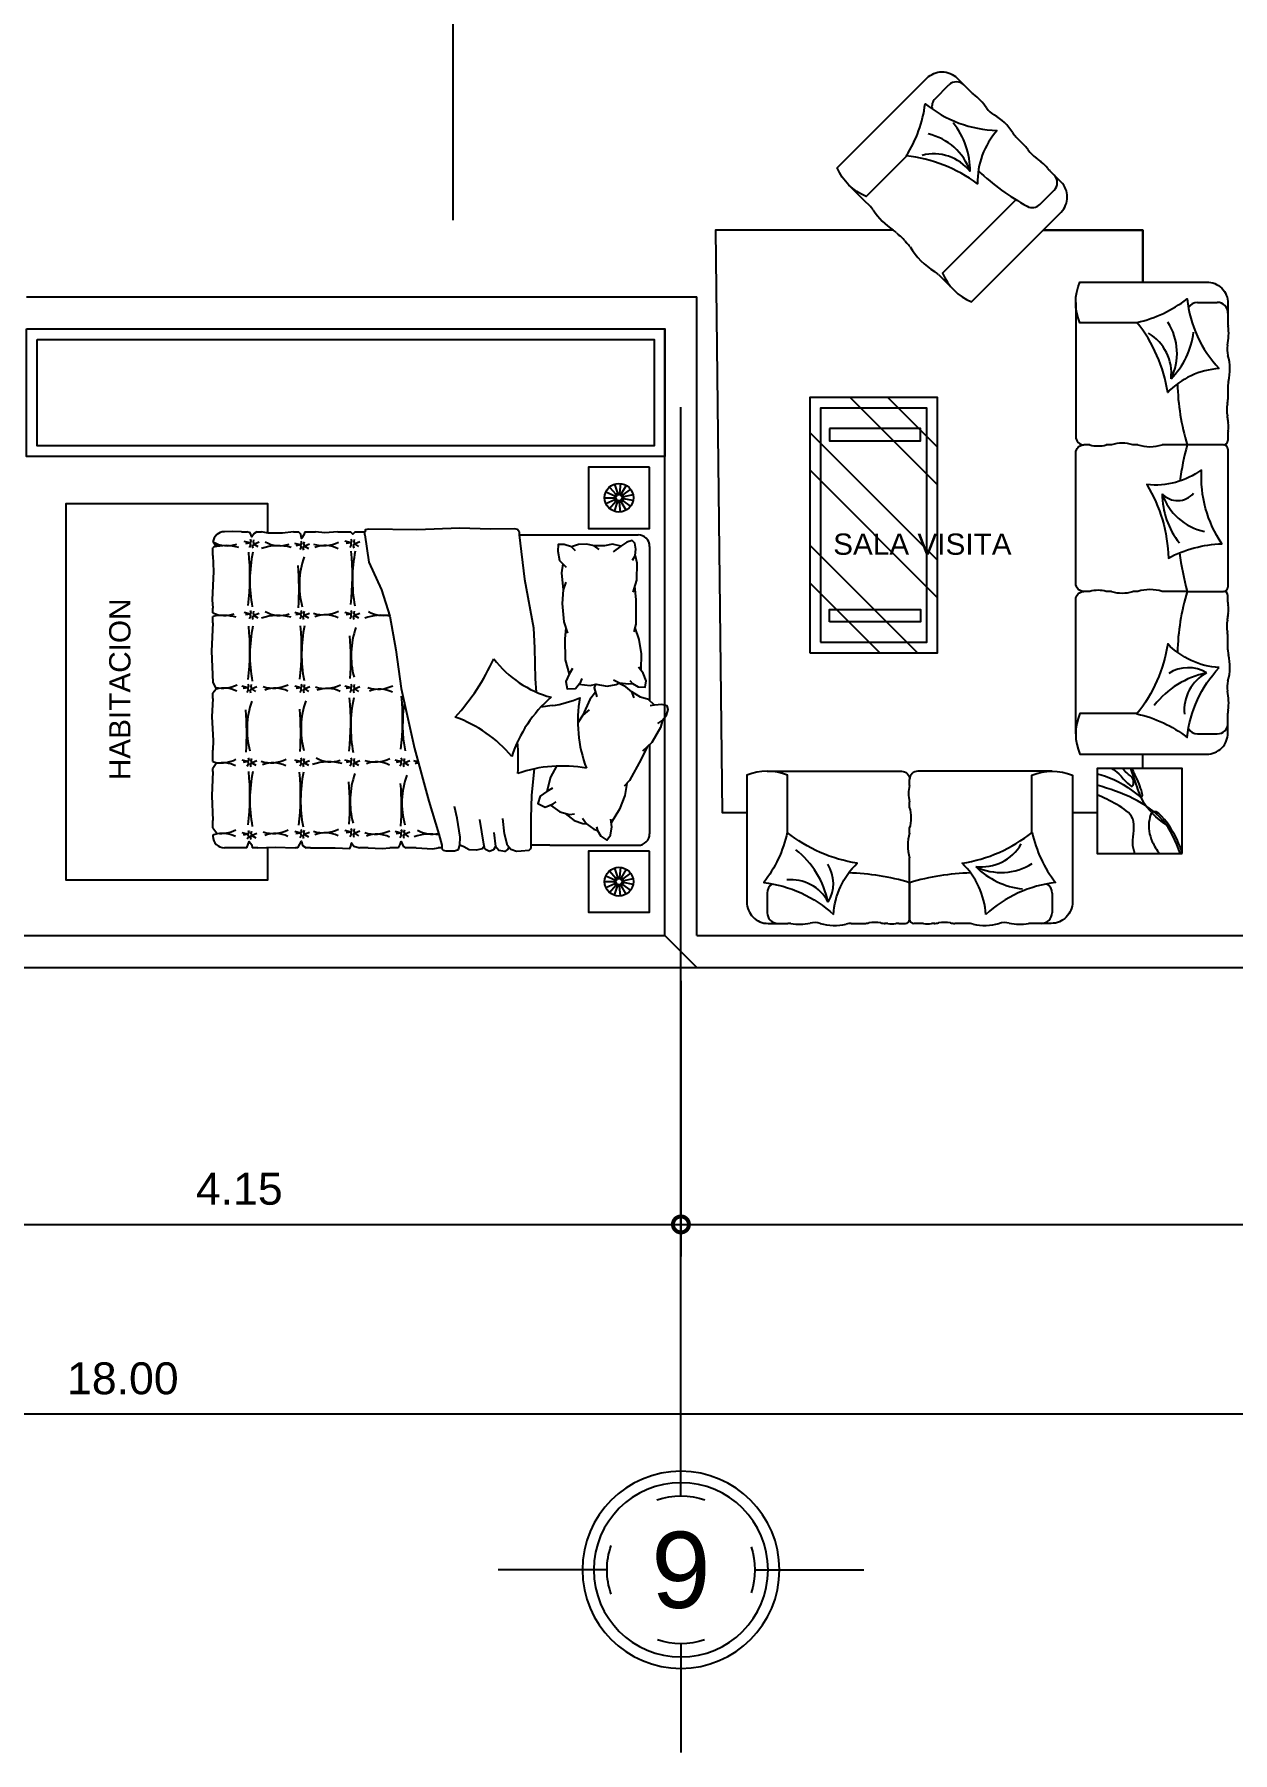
# Model space of a CAD drawing. Header units: inches. Extents: x -370 to 18, y -197 to 199.
# Drawn here: x -308.3 to -302.67, y 101.6 to 109.67 of the extents above; entities that cross this region are included whole.
import ezdxf
from ezdxf.enums import TextEntityAlignment as Align

# ---------------------------------------------------------------- set-up
doc = ezdxf.new("R2010")
doc.units = ezdxf.units.IN
doc.header["$MEASUREMENT"] = 0
doc.header["$PDMODE"] = 34
doc.header["$PDSIZE"] = 0.2
doc.linetypes.add('CENTER2', pattern=[28.575, 19.05, -3.175, 3.175, -3.175])
for name, color, linetype in [('artefactos', 1, 'Continuous'), ('aux2', 194, 'Continuous'), ('MUEBLES', 7, 'Continuous')]:
    doc.layers.add(name, color=color, linetype=linetype)
doc.styles.get("Standard").update_dxf_attribs({"font": 'arial.ttf'})
doc.linetypes.add('ZIGZAG', pattern='A,0.0001,-0.2,[131,ltypeshp.shx,S=0.2,R=0,X=-0.2,Y=0],-0.4,[131,ltypeshp.shx,S=0.2,R=180,X=0.2,Y=0],-0.2', length=0.8001)
doc.dimstyles.new('E100', dxfattribs={"dimtxt": 0.15, "dimasz": 0.15, "dimexe": 0.15, "dimexo": 0.0625, "dimgap": 0.09, "dimtad": 1, "dimzin": 0, "dimdsep": 46, "dimtxsty": 'Standard', "dimblk": 'DOTSMALL', "dimcen": 0.09, "dimdle": 0.15, "dimclrd": 1, "dimclre": 1, "dimclrt": 2, "dimazin": 0, "dimtfac": 1, "dimtofl": 0, "dimtmove": 1, "dimatfit": 1, "dimldrblk": 'OPEN90', "dimfxl": 1, "dimtolj": 1, "dimtzin": 0, "dimarcsym": 0})

# ---------------------------------------------------------------- blocks, each defined once
blk = doc.blocks.new('velador')
at = {"layer": 'artefactos', "color": 2}
blk.add_lwpolyline([(-0.4, 0.4), (-0.4, 0), (0, 0), (0, 0.4), (-0.4, 0.4)], dxfattribs=at)
for radius in [0.0937, 0.0304]:
    blk.add_circle((-0.2, 0.2), radius, dxfattribs=at)
at = {"layer": 'aux2', "color": 2}
for p, q in [((-0.281, 0.247), (-0.226, 0.215)), ((-0.255, 0.276), (-0.218, 0.225)), ((-0.219, 0.292), (-0.206, 0.23)), ((-0.181, 0.292), (-0.194, 0.23)), ((-0.145, 0.276), (-0.182, 0.225)), ((-0.119, 0.247), (-0.174, 0.215)), ((-0.293, 0.21), (-0.23, 0.203)), ((-0.289, 0.171), (-0.229, 0.191)), ((-0.27, 0.137), (-0.223, 0.18)), ((-0.238, 0.114), (-0.212, 0.172)), ((-0.2, 0.106), (-0.2, 0.17)), ((-0.162, 0.114), (-0.188, 0.172)), ((-0.13, 0.137), (-0.177, 0.18)), ((-0.111, 0.171), (-0.171, 0.191)), ((-0.107, 0.21), (-0.17, 0.203))]:
    blk.add_line(p, q, dxfattribs=at)
blk.add_circle((-0.2, 0.2), 0.0202, dxfattribs=at)
blk = doc.blocks.new('cama_2pl')
at = {"layer": 'artefactos', "color": 1}
for p, q in [((705.8202, 610.2295), (706.6253, 610.2295)), ((706.6196, 610.2234), (706.6064, 610.1813)), ((706.6494, 610.2549), (706.6196, 610.2234)), ((706.728, 610.2968), (706.7439, 610.2697)), ((706.728, 610.2968), (706.7662, 610.2856)), ((706.7662, 610.2856), (706.8438, 610.2406)), ((706.8438, 610.2406), (706.8884, 610.1923)), ((706.8541, 610.2295), (707.3202, 610.2295)), ((705.7602, 609.5475), (705.7602, 610.1695)), ((706.6064, 610.1813), (706.5796, 610.1361)), ((707.3802, 609.7085), (707.3802, 610.1695)), ((706.5399, 609.9466), (706.5399, 609.9523)), ((706.5399, 609.8598), (706.5399, 609.8643)), ((707.2129, 609.7868), (707.2157, 609.7917)), ((706.6513, 609.72), (706.6586, 609.662)), ((707.3802, 609.7085), (707.3802, 609.6085)), ((706.3513, 609.628), (706.512, 609.6323)), ((706.512, 609.6323), (706.5805, 609.6379)), ((707.3802, 609.6085), (707.3935, 609.6085)), ((705.7432, 609.5475), (705.7602, 609.5475)), ((707.4023, 609.5052), (707.3816, 609.4873)), ((707.3203, 609.4713), (707.2399, 609.4625)), ((707.3144, 609.4158), (707.386, 609.4246)), ((707.3816, 609.4873), (707.3203, 609.4713)), ((707.386, 609.4246), (707.4035, 609.4144)), ((707.4035, 609.4144), (707.4123, 609.3939)), ((707.3743, 609.3633), (707.2458, 609.3428)), ((707.4006, 609.3691), (707.3743, 609.3633)), ((707.4123, 609.3939), (707.4006, 609.3691)), ((707.2395, 609.2242), (707.1784, 609.2109)), ((707.3371, 609.2407), (707.2395, 609.2242)), ((707.38, 609.239), (707.3371, 609.2407)), ((707.4015, 609.2308), (707.38, 609.239)), ((707.4096, 609.2108), (707.4015, 609.2308)), ((707.3802, 609.1445), (707.3935, 609.1445)), ((707.3935, 609.1445), (707.3935, 609.1259)), ((707.3935, 609.0102), (707.3935, 608.9593)), ((707.3935, 608.919), (707.3935, 608.8734)), ((705.7432, 608.6926), (705.7432, 608.7452)), ((705.7602, 608.7433), (705.7432, 608.7433)), ((707.3935, 608.7594), (707.3935, 608.7153)), ((705.7432, 608.6014), (705.7432, 608.668)), ((705.7432, 608.4296), (705.7432, 608.4857)), ((707.3935, 608.4593), (707.3935, 608.4357)), ((705.7432, 608.37), (705.7432, 608.3963)), ((707.3935, 608.3927), (707.3935, 608.3804)), ((705.7432, 608.1788), (705.7432, 608.2034)), ((707.3935, 608.184), (707.3935, 608.1542)), ((705.7432, 608.0982), (705.7432, 608.1262)), ((707.3935, 608.1262), (707.3935, 608.0095)), ((705.8681, 607.9495), (705.8267, 607.9495)), ((706.1673, 607.9495), (706.1419, 607.9495)), ((706.2183, 607.9495), (706.1858, 607.9495)), ((706.6132, 607.9495), (706.5869, 607.9495)), ((706.9435, 607.9495), (706.8835, 607.9495)), ((706.9958, 607.9495), (706.98, 607.9495)), ((707.2888, 607.9495), (707.2502, 607.9495)), ((707.3274, 607.9495), (707.3335, 607.9495))]:
    blk.add_line(p, q, dxfattribs=at)
for points in [[(706.728, 610.2968), (706.7014, 610.317), (706.672, 610.3264), (706.6525, 610.3213), (706.646, 610.2929), (706.6494, 610.2549), (706.6521, 610.2314)], [(706.5205, 610.1254), (706.535, 610.1394), (706.5529, 610.1689), (706.555, 610.2061), (706.5219, 610.2107), (706.4813, 610.1951), (706.4499, 610.1714)], [(706.8659, 610.2167), (706.9314, 610.186), (707.0424, 610.1249), (707.0721, 610.096)], [(705.8672, 610.1535), (705.8341, 610.158), (705.8039, 610.1518), (705.7894, 610.1378), (705.7976, 610.1099), (705.8192, 610.0785), (705.8479, 610.0387)], [(705.8672, 610.1535), (705.906, 610.1624), (705.9957, 610.1613), (706.0582, 610.141)], [(705.8672, 610.1535), (705.8944, 610.1376)], [(706.0267, 610.1512), (706.0988, 610.1566), (706.2255, 610.1577), (706.2655, 610.1471)], [(706.2455, 610.1524), (706.3055, 610.1735), (706.3813, 610.1847), (706.4649, 610.1827)], [(706.517, 610.04), (706.5325, 610.0715), (706.5383, 610.1199), (706.535, 610.1394)], [(706.6097, 610.1481), (706.5796, 610.1361), (706.5527, 610.1055), (706.5336, 610.0663)], [(705.8192, 610.0785), (705.8087, 610.0363), (705.8179, 609.9932), (705.8167, 609.9406)], [(706.5393, 609.9491), (706.5496, 610.007), (706.5401, 610.0545), (706.5325, 610.0715)], [(707.0572, 610.1104), (707.1198, 610.0994), (707.1914, 610.072), (707.2633, 610.0293)], [(707.2837, 609.9521), (707.3031, 609.9572), (707.3332, 609.9741), (707.3533, 610.0056), (707.3267, 610.0258), (707.2837, 610.0321), (707.2447, 610.0268)], [(705.837, 609.9659), (705.8167, 609.9406), (705.8082, 609.9008), (705.8108, 609.8573), (705.8218, 609.8208)], [(706.5394, 609.8601), (706.5461, 609.9194), (706.5393, 609.9491)], [(706.5399, 609.9465), (706.5576, 609.9407), (706.6053, 609.9539)], [(706.5814, 609.9473), (706.6194, 609.918), (706.7009, 609.8809)], [(707.2387, 609.8794), (707.2677, 609.8992), (707.2965, 609.9386), (707.3031, 609.9572)], [(706.4577, 609.8266), (706.4873, 609.8087), (706.5255, 609.7914), (706.5644, 609.7981), (706.5618, 609.8417), (706.5273, 609.8702), (706.5093, 609.8778)], [(706.6731, 609.9138), (706.7009, 609.8809), (706.7416, 609.8545)], [(707.2136, 609.7892), (707.251, 609.8346), (707.266, 609.8807), (707.2677, 609.8992)], [(705.8424, 609.8417), (705.8218, 609.8208), (705.8109, 609.783), (705.8106, 609.7524), (705.8457, 609.7501), (705.8933, 609.7596), (705.9283, 609.7945)], [(705.9107, 609.777), (705.9582, 609.7701), (706.0474, 609.7777)], [(706.0072, 609.7927), (706.0474, 609.7777), (706.1177, 609.7732), (706.2134, 609.7812), (706.2735, 609.8001)], [(706.2447, 609.7911), (706.3027, 609.7866), (706.4119, 609.7889), (706.4873, 609.8087)], [(707.1701, 609.7116), (707.205, 609.76), (707.22, 609.8109), (707.2158, 609.8372)], [(706.967, 609.7426), (707.0241, 609.712), (707.0995, 609.6924)], [(707.0825, 609.7224), (707.0995, 609.6924), (707.1243, 609.6585), (707.1615, 609.6453), (707.1806, 609.6846), (707.1645, 609.7263), (707.1526, 609.7418)], [(705.7602, 609.5475), (705.9909, 609.5757), (706.245, 609.6228), (706.3513, 609.628)], [(706.9813, 609.6268), (707.1182, 609.6121), (707.2381, 609.6085), (707.3802, 609.6085)], [(707.3935, 609.6085), (707.4004, 609.6062), (707.4082, 609.5984), (707.4104, 609.5594), (707.4119, 609.5348)], [(705.7432, 609.5475), (705.7315, 609.5397), (705.7283, 609.525), (705.7299, 609.3975), (705.725, 609.2389), (705.7332, 609.0133), (705.7299, 608.7615), (705.7332, 608.7452), (705.7432, 608.7452)], [(707.3893, 609.494), (707.4021, 609.4873), (707.4123, 609.4727), (707.4079, 609.4421), (707.386, 609.4246)], [(707.4119, 609.5348), (707.4023, 609.5052)], [(707.3855, 609.3658), (707.3982, 609.3547), (707.4065, 609.3249), (707.4032, 609.2869), (707.3883, 609.2588), (707.38, 609.239)], [(705.7602, 608.7433), (705.9021, 608.7632), (706.0466, 608.8301), (706.1841, 608.8724), (706.3603, 608.9041), (706.5613, 608.9323), (706.875, 609.0027), (707.1499, 609.0767), (707.3227, 609.1295), (707.3802, 609.1445)], [(707.3935, 609.1445), (707.401, 609.1459), (707.4056, 609.1522), (707.4101, 609.1653), (707.4096, 609.2108)], [(707.3935, 609.0102), (707.3983, 609.0979), (707.3935, 609.1259)], [(707.3935, 608.919), (707.3755, 608.9278), (707.3597, 608.9331), (707.3842, 608.9436), (707.3935, 608.9593)], [(707.3935, 608.7594), (707.3965, 608.8331), (707.3935, 608.8734)], [(705.7432, 608.6926), (705.756, 608.6796), (705.7432, 608.668)], [(707.3935, 608.4593), (707.3929, 608.5882), (707.3964, 608.6636), (707.3841, 608.6689), (707.3683, 608.6724), (707.3841, 608.6847), (707.3935, 608.7153)], [(705.7432, 608.6014), (705.749, 608.5341), (705.7432, 608.4857)], [(705.7432, 608.4296), (705.7595, 608.4236), (705.7788, 608.4113), (705.756, 608.4078), (705.7432, 608.3963)], [(707.3935, 608.3927), (707.3753, 608.4041), (707.3595, 608.4129), (707.3806, 608.4181), (707.3935, 608.4357)], [(705.7432, 608.37), (705.7507, 608.3131), (705.7507, 608.2377), (705.7432, 608.2034)], [(707.3935, 608.184), (707.3893, 608.2743), (707.3935, 608.3804)], [(705.7432, 608.1788), (705.7525, 608.1658), (705.77, 608.1536), (705.749, 608.1448), (705.7432, 608.1262)], [(707.3935, 608.1262), (707.3736, 608.1341), (707.3613, 608.1393), (707.3771, 608.1534), (707.3935, 608.1542)], [(705.7432, 608.0982), (705.742, 608.0501), (705.7432, 608.0095)], [(705.7973, 607.9514), (705.8096, 607.9613), (705.8132, 607.9712), (705.8174, 607.9598), (705.8267, 607.9495)], [(706.2183, 607.9495), (706.3669, 607.9428), (706.5307, 607.9495), (706.5566, 607.9638), (706.5656, 607.9664), (706.5869, 607.9495)], [(706.9435, 607.9495), (706.9477, 607.9649), (706.9534, 607.9662), (706.98, 607.9495)], [(707.2888, 607.9495), (707.3174, 607.9708), (707.3212, 607.9715), (707.3277, 607.9495)], [(705.8681, 607.9495), (705.951, 607.9533), (706.0984, 607.9463), (706.1419, 607.9495)], [(706.6132, 607.9495), (706.7091, 607.9446), (706.8337, 607.9516), (706.8835, 607.9495)], [(706.9958, 607.9495), (707.1226, 607.9447), (707.2502, 607.9495)]]:
    blk.add_lwpolyline(points, dxfattribs=at)
for centre, radius, start, end in [((705.8202, 610.1695), 0.06, 90, 180), ((707.3202, 610.1695), 0.06, 0, 90), ((706.73, 610.5526), 0.6983, 260.07459, 290.84099), ((706.0898, 609.6369), 0.5677, 8.42319, 23.67235), ((707.6668, 609.7706), 0.7004, 169.34718, 199.09407), ((706.0604, 609.8656), 0.5677, 307.59373, 344.59337), ((707.1348, 610.1728), 0.6983, 220.99561, 251.76201), ((707.3689, 608.9752), 0.7004, 130.2682, 160.01509), ((706.9348, 608.3855), 1.1581, 86.52842, 94.68904), ((705.9276, 608.3614), 1.1581, 47.44943, 65.55794), ((705.8032, 608.0095), 0.06, 180, 263.48359), ((707.3335, 608.0095), 0.06, 270, 0)]:
    blk.add_arc(centre, radius, start, end, dxfattribs=at)
at = {"layer": 'aux2', "color": 1}
for points in [[(706.9271, 608.9491), (706.9373, 608.9465), (706.9498, 608.9509), (706.9627, 608.9714)], [(706.9711, 608.9478), (706.9587, 608.9442), (706.9493, 608.9502), (706.9373, 608.9776)], [(707.3, 608.9491), (707.3103, 608.9465), (707.3227, 608.9509), (707.3356, 608.9714)], [(707.3441, 608.9478), (707.3316, 608.9442), (707.3223, 608.9502), (707.3103, 608.9776)], [(706.9244, 608.9313), (706.9342, 608.9354), (706.9435, 608.9309), (706.9475, 608.9064)], [(706.968, 608.9278), (706.9542, 608.9349), (706.9435, 608.9309), (706.9351, 608.9002)], [(707.2974, 608.9313), (707.3071, 608.9354), (707.3165, 608.9309), (707.3205, 608.9064)], [(707.341, 608.9278), (707.3272, 608.9349), (707.3165, 608.9309), (707.308, 608.9002)], [(705.7847, 608.6877), (705.795, 608.685), (705.8074, 608.6895), (705.8203, 608.7099)], [(705.8288, 608.6864), (705.8163, 608.6828), (705.8069, 608.6887), (705.795, 608.7162)], [(706.1575, 608.6877), (706.1678, 608.685), (706.1802, 608.6895), (706.1931, 608.7099)], [(706.2016, 608.6864), (706.1891, 608.6828), (706.1798, 608.6887), (706.1678, 608.7162)], [(706.5414, 608.6877), (706.5516, 608.685), (706.5641, 608.6895), (706.577, 608.7099)], [(706.5855, 608.6864), (706.573, 608.6828), (706.5636, 608.6887), (706.5516, 608.7162)], [(706.9271, 608.6877), (706.9373, 608.685), (706.9498, 608.6895), (706.9627, 608.7099)], [(706.9711, 608.6864), (706.9587, 608.6828), (706.9493, 608.6887), (706.9373, 608.7162)], [(707.295, 608.6877), (707.3053, 608.685), (707.3177, 608.6895), (707.3306, 608.7099)], [(707.3391, 608.6864), (707.3266, 608.6828), (707.3173, 608.6887), (707.3053, 608.7162)], [(705.782, 608.6699), (705.7918, 608.6739), (705.8012, 608.6695), (705.8052, 608.645)], [(705.8257, 608.6664), (705.8119, 608.6735), (705.8012, 608.6695), (705.7927, 608.6388)], [(706.1549, 608.6699), (706.1647, 608.6739), (706.174, 608.6695), (706.178, 608.645)], [(706.1985, 608.6664), (706.1847, 608.6735), (706.174, 608.6695), (706.1655, 608.6388)], [(706.5387, 608.6699), (706.5485, 608.6739), (706.5579, 608.6695), (706.5619, 608.645)], [(706.5824, 608.6664), (706.5686, 608.6735), (706.5579, 608.6695), (706.5494, 608.6388)], [(706.9244, 608.6699), (706.9342, 608.6739), (706.9435, 608.6695), (706.9475, 608.645)], [(706.968, 608.6664), (706.9542, 608.6735), (706.9435, 608.6695), (706.9351, 608.6388)], [(707.2924, 608.6699), (707.3021, 608.6739), (707.3115, 608.6695), (707.3155, 608.645)], [(707.336, 608.6664), (707.3222, 608.6735), (707.3115, 608.6695), (707.303, 608.6388)], [(705.7962, 608.4257), (705.8064, 608.423), (705.8189, 608.4275), (705.8318, 608.4479)], [(705.8403, 608.4244), (705.8278, 608.4208), (705.8184, 608.4267), (705.8064, 608.4542)], [(706.1575, 608.4257), (706.1678, 608.423), (706.1802, 608.4275), (706.1931, 608.4479)], [(706.2016, 608.4244), (706.1891, 608.4208), (706.1798, 608.4267), (706.1678, 608.4542)], [(706.5414, 608.427), (706.5516, 608.4243), (706.5641, 608.4288), (706.577, 608.4492)], [(706.5855, 608.4257), (706.573, 608.4221), (706.5636, 608.428), (706.5516, 608.4555)], [(706.9271, 608.4257), (706.9373, 608.423), (706.9498, 608.4275), (706.9627, 608.4479)], [(706.9711, 608.4244), (706.9587, 608.4208), (706.9493, 608.4267), (706.9373, 608.4542)], [(707.3009, 608.4257), (707.3111, 608.423), (707.3236, 608.4275), (707.3365, 608.4479)], [(707.3449, 608.4244), (707.3325, 608.4208), (707.3231, 608.4267), (707.3111, 608.4542)], [(705.7935, 608.4079), (705.8033, 608.4119), (705.8127, 608.4075), (705.8167, 608.383)], [(705.8371, 608.4044), (705.8233, 608.4115), (705.8127, 608.4075), (705.8042, 608.3768)], [(706.1549, 608.4079), (706.1647, 608.4119), (706.174, 608.4075), (706.178, 608.383)], [(706.1985, 608.4044), (706.1847, 608.4115), (706.174, 608.4075), (706.1655, 608.3768)], [(706.5387, 608.4092), (706.5485, 608.4132), (706.5579, 608.4088), (706.5619, 608.3843)], [(706.5824, 608.4057), (706.5686, 608.4128), (706.5579, 608.4088), (706.5494, 608.3781)], [(706.9244, 608.4079), (706.9342, 608.4119), (706.9435, 608.4075), (706.9475, 608.383)], [(706.968, 608.4044), (706.9542, 608.4115), (706.9435, 608.4075), (706.9351, 608.3768)], [(707.2982, 608.4079), (707.308, 608.4119), (707.3173, 608.4075), (707.3213, 608.383)], [(707.3418, 608.4044), (707.328, 608.4115), (707.3173, 608.4075), (707.3089, 608.3768)], [(705.783, 608.1439), (705.7928, 608.1479), (705.8021, 608.1435), (705.8061, 608.119)], [(705.7857, 608.1617), (705.7959, 608.159), (705.8084, 608.1635), (705.8213, 608.1839)], [(705.8266, 608.1404), (705.8128, 608.1475), (705.8021, 608.1435), (705.7937, 608.1128)], [(705.8297, 608.1604), (705.8173, 608.1568), (705.8079, 608.1627), (705.7959, 608.1902)], [(706.1549, 608.1439), (706.1647, 608.1479), (706.174, 608.1435), (706.178, 608.119)], [(706.1575, 608.1617), (706.1678, 608.159), (706.1802, 608.1635), (706.1931, 608.1839)], [(706.1985, 608.1404), (706.1847, 608.1475), (706.174, 608.1435), (706.1655, 608.1128)], [(706.2016, 608.1604), (706.1891, 608.1568), (706.1798, 608.1627), (706.1678, 608.1902)], [(706.5414, 608.1495), (706.5516, 608.1469), (706.5641, 608.1513), (706.577, 608.1718)], [(706.5855, 608.1482), (706.573, 608.1446), (706.5636, 608.1506), (706.5516, 608.178)], [(706.9271, 608.1506), (706.9373, 608.1479), (706.9498, 608.1523), (706.9627, 608.1728)], [(706.9711, 608.1492), (706.9587, 608.1457), (706.9493, 608.1516), (706.9373, 608.179)], [(707.3064, 608.1506), (707.3167, 608.1479), (707.3291, 608.1523), (707.3421, 608.1728)], [(707.3505, 608.1492), (707.338, 608.1457), (707.3287, 608.1516), (707.3167, 608.179)], [(706.5387, 608.1317), (706.5485, 608.1357), (706.5579, 608.1313), (706.5619, 608.1068)], [(706.5824, 608.1282), (706.5686, 608.1353), (706.5579, 608.1313), (706.5494, 608.1006)], [(706.9244, 608.1328), (706.9342, 608.1368), (706.9435, 608.1323), (706.9475, 608.1079)], [(706.968, 608.1292), (706.9542, 608.1363), (706.9435, 608.1323), (706.9351, 608.1016)], [(707.3038, 608.1328), (707.3136, 608.1368), (707.3229, 608.1323), (707.3269, 608.1079)], [(707.3474, 608.1292), (707.3336, 608.1363), (707.3229, 608.1323), (707.3145, 608.1016)]]:
    blk.add_lwpolyline(points, dxfattribs=at)
for centre, radius, start, end in [((707.1705, 609.0941), 0.1516, 330.00614, 12.98914), ((707.574, 609.0845), 0.2522, 169.50688, 199.72929), ((706.751, 609.6822), 0.7423, 261.03637, 280.58745), ((706.7687, 609.0499), 0.1768, 342.64426, 350.61497), ((707.0916, 609.0588), 0.1463, 194.23978, 201.51943), ((707.16, 609.3714), 0.4351, 250.41332, 285.15099), ((706.0284, 608.8377), 0.1516, 330.00614, 12.31936), ((706.4319, 608.8281), 0.2522, 169.91882, 199.72929), ((706.3886, 608.8114), 0.1768, 342.64426, 26.16029), ((706.7115, 608.8204), 0.1463, 152.75109, 201.51943), ((706.7279, 607.6368), 1.3033, 83.32536, 95.58422), ((706.7687, 608.7953), 0.1768, 342.64426, 26.16029), ((707.0916, 608.8043), 0.1463, 152.75109, 201.51943), ((707.1819, 607.5197), 1.4151, 86.03505, 95.00581), ((707.1454, 608.7953), 0.1768, 342.64426, 26.16029), ((707.4683, 608.8043), 0.1463, 152.75109, 201.51943), ((705.9942, 609.42), 0.7423, 258.35241, 280.58745), ((706.3892, 609.1062), 0.4351, 250.41332, 285.15099), ((706.7604, 609.4115), 0.7423, 258.35241, 280.58745), ((707.1506, 609.101), 0.4351, 250.41332, 285.15099), ((705.6394, 608.5271), 0.1768, 342.64426, 26.16029), ((705.9623, 608.536), 0.1463, 152.75109, 201.51943), ((705.9712, 607.3746), 1.3033, 83.32536, 95.58422), ((706.0001, 608.5271), 0.1768, 342.64426, 26.16029), ((706.323, 608.536), 0.1463, 152.75109, 201.51943), ((706.4111, 607.2544), 1.4151, 86.03505, 95.00581), ((706.3845, 608.5371), 0.1768, 342.64426, 26.16029), ((706.7075, 608.5461), 0.1463, 152.75109, 201.51943), ((706.7373, 607.3661), 1.3033, 83.32536, 95.58422), ((706.7929, 608.5643), 0.1516, 330.00614, 18.99185), ((707.1965, 608.5547), 0.2522, 163.98533, 199.72929), ((707.1724, 607.2492), 1.4151, 86.03505, 95.00581), ((707.1381, 608.5271), 0.1768, 342.64426, 26.16029), ((707.461, 608.536), 0.1463, 152.75109, 201.51943), ((706.021, 608.836), 0.4351, 250.41332, 285.15099), ((706.3842, 609.1549), 0.7423, 258.35241, 280.58745), ((706.7716, 608.8447), 0.4351, 250.41332, 285.15099), ((707.1476, 609.1496), 0.7423, 258.35241, 280.58745), ((705.6649, 608.2984), 0.1516, 330.00614, 18.99185), ((706.0684, 608.2888), 0.2522, 163.98533, 199.72929), ((706.0428, 606.9842), 1.4151, 86.03505, 95.00581), ((706.029, 608.2984), 0.1516, 330.00614, 18.99185), ((706.4325, 608.2888), 0.2522, 163.98533, 199.72929), ((706.3612, 607.1094), 1.3033, 83.32536, 95.58422), ((706.3832, 608.2646), 0.1768, 342.64426, 26.16029), ((706.7061, 608.2736), 0.1463, 152.75109, 201.51943), ((706.7935, 606.993), 1.4151, 86.03505, 95.00581), ((706.7728, 608.2537), 0.1768, 342.64426, 26.16029), ((707.0958, 608.2627), 0.1463, 152.75109, 201.51943), ((707.1246, 607.1042), 1.3033, 83.32536, 95.58422), ((707.1418, 608.2646), 0.1768, 342.64426, 26.16029), ((707.4647, 608.2736), 0.1463, 152.75109, 201.51943), ((706, 608.8849), 0.7423, 258.35241, 280.58745), ((706.3871, 608.8849), 0.7423, 258.35241, 280.58745), ((706.7742, 608.5628), 0.4351, 250.41332, 285.15099), ((707.1452, 608.8849), 0.7423, 258.35241, 280.58745), ((705.6649, 608.0252), 0.1516, 330.00614, 18.99185), ((706.0684, 608.0155), 0.2522, 163.98533, 194.58059), ((705.977, 606.8395), 1.3033, 83.32536, 95.58422), ((706.029, 608.0115), 0.1516, 335.84042, 18.99185), ((706.4325, 608.0019), 0.2522, 163.98533, 191.99553), ((706.364, 606.8395), 1.3033, 83.32536, 95.58422), ((706.3832, 607.9981), 0.1768, 348.82047, 26.16029), ((706.7061, 608.0071), 0.1463, 152.75109, 196.13134), ((706.7961, 606.7111), 1.4151, 86.03505, 95.00581), ((706.7728, 607.991), 0.1768, 351.4985, 26.16029), ((707.0958, 608), 0.1463, 152.75109, 193.33361), ((707.1222, 606.8395), 1.3033, 83.32536, 95.58422), ((707.1418, 607.991), 0.1768, 353.45059, 26.16029), ((707.4647, 607.9999), 0.1463, 152.75109, 191.18533)]:
    blk.add_arc(centre, radius, start, end, dxfattribs=at)
at = {"layer": 'artefactos', "color": 1, "xscale": 0.7999999999999545, "yscale": 0.7999999999999545, "zscale": 0.7999999999999545}
for p in [(705.7261, 609.9095), (707.7302, 609.9095)]:
    blk.add_blockref('velador', p, dxfattribs=at)
blk = doc.blocks.new('mueble 3')
at = {"layer": 'artefactos', "color": 1}
for p, q in [((-0.6187, 0), (-0.5569, 0)), ((-0.3242, 0), (0.3242, 0)), ((0.6187, 0), (0.5569, 0)), ((0.6187, 0), (0.5569, 0)), ((0.9636, 0), (0.9162, 0)), ((-1.0136, -0.1422), (-1.0136, -0.05)), ((-1.0136, -0.1422), (-1.0136, -0.05)), ((-0.9636, 0), (-0.9162, 0)), ((-0.4595, 0), (-0.4618, 0)), ((-0.395, 0), (-0.3643, 0)), ((-0.3443, -0.02), (-0.3443, -0.3087)), ((-0.3443, -0.02), (-0.3443, -0.3087)), ((0.3442, -0.1913), (0.3442, -0.02)), ((0.395, 0), (0.3643, 0)), ((0.395, 0), (0.3643, 0)), ((0.4618, 0), (0.4595, 0)), ((0.4595, 0), (0.4618, 0)), ((0.9636, 0), (0.9162, 0)), ((1.0136, -0.1422), (1.0136, -0.05)), ((-0.3443, -0.4238), (-0.3443, -0.4471)), ((-0.3443, -0.4238), (-0.3443, -0.4471)), ((-0.3443, -0.5463), (-0.3443, -0.572)), ((-0.3443, -0.5463), (-0.3443, -0.572)), ((-1.0136, -0.715), (-0.918, -0.715)), ((-0.3443, -0.6482), (-0.3443, -0.6768)), ((-0.3443, -0.6482), (-0.3443, -0.6768)), ((1.0136, -0.715), (0.918, -0.715))]:
    blk.add_line(p, q, dxfattribs=at)
for points in [[(-0.918, -0.426), (-0.918, -0.6959, -0.2), (-1.1093, -0.6959), (-1.1093, -0.1, -0.414214), (-1.0092, 0), (-0.9636, 0)], [(0.918, -0.426), (0.918, -0.6959, 0.2), (1.1092, -0.6959), (1.1092, -0.1, 0.414214), (1.0092, 0), (0.9636, 0)], [(-0.918, -0.715), (-0.3825, -0.715, 0.414214), (-0.3443, -0.6768, 0.414214)], [(0.3442, -0.6482), (0.3442, -0.6768, -0.414214), (0.306, -0.715), (-0.306, -0.715, -0.414214), (-0.3443, -0.6768)], [(0.918, -0.715), (0.3825, -0.715, -0.414214), (0.3442, -0.6768, -0.414214)]]:
    blk.add_lwpolyline(points, format="xyb", dxfattribs=at)
for points in [[(-0.7024, -0.0415, 0.188011), (-0.5904, -0.2829, 0.130529), (-0.9197, -0.4274, 0.110936), (-1.0299, -0.1917, 0.162859)], [(-0.227, -0.124, -0.188011), (-0.1576, -0.3809, -0.130529), (0.1875, -0.2799, -0.110936), (0.1204, -0.0286, -0.162859)], [(0.7024, -0.0415, -0.188011), (0.5904, -0.2829, -0.130529), (0.9197, -0.4274, -0.110936), (1.0299, -0.1917, -0.162859)]]:
    blk.add_lwpolyline(points, format="xyb", close=True, dxfattribs=at)
for points in [[(-0.3443, -0.1876), (-0.3443, -0.3087)], [(0.3442, -0.1876), (0.3442, -0.3087)], [(0.3442, -0.4238), (0.3442, -0.4471)], [(0.3442, -0.5463), (0.3442, -0.572)]]:
    blk.add_lwpolyline(points, dxfattribs=at)
for centre, radius, start, end in [((-0.9162, 0.1), 0.1, 270, 278.05582), ((-0.8651, -0.2613), 0.2649, 78.49498, 98.05582), ((-0.7923, 0.0963), 0.1, 258.49498, 286.18746), ((-0.6985, -0.2269), 0.2365, 76.27426, 106.18746), ((-0.6187, 0.1), 0.1, 256.27426, 270), ((-0.4618, 0.1), 0.1, 270, 278.30333), ((-0.4284, -0.1289), 0.1313, 81.69667, 98.30333), ((-0.395, 0.1), 0.1, 261.69667, 270), ((0.395, 0.1), 0.1, 270, 278.30333), ((0.4284, -0.1289), 0.1313, 81.69667, 98.30333), ((0.4618, 0.1), 0.1, 261.69667, 270), ((0.6187, 0.1), 0.1, 270, 283.72574), ((0.6985, -0.2269), 0.2365, 73.81254, 103.72574), ((0.7923, 0.0963), 0.1, 253.81254, 281.50502), ((0.8651, -0.2613), 0.2649, 81.94418, 101.50502), ((0.9162, 0.1), 0.1, 261.94418, 270), ((-0.9636, -0.05), 0.05, 90, 180), ((-0.5569, -0.1), 0.1, 78.15566, 90), ((-0.5082, 0.1321), 0.1372, 258.15566, 281.84434), ((-0.4595, -0.1), 0.1, 90, 101.84434), ((-0.3643, -0.02), 0.02, 0, 90), ((-0.3242, -0.02), 0.02, 90, 180), ((0.3242, -0.02), 0.02, 0, 90), ((0.3643, -0.02), 0.02, 90, 180), ((0.4595, -0.1), 0.1, 78.15566, 90), ((0.5082, 0.1321), 0.1372, 258.15566, 281.84434), ((0.5569, -0.1), 0.1, 90, 101.84434), ((0.9636, -0.05), 0.05, 0, 90), ((-0.9636, -0.1422), 0.05, 180, 240.31701), ((-0.1808, -0.2362), 0.0985, 312.64649, 49.46411), ((-0.1998, -0.0535), 0.2691, 288.57332, 347.72271), ((0.8704, -0.1874), 0.1677, 148.69151, 212.72432), ((1.1395, -0.0145), 0.4212, 191.75458, 231.93116), ((0.902, -0.0074), 0.198, 207.95491, 275.63863), ((0.9636, -0.1422), 0.05, 299.68299, 0), ((-0.7745, -0.5083), 0.2691, 63.57332, 122.72271), ((-0.9145, -0.5265), 0.367, 44.93442, 83.65551), ((-0.6593, 0.8536), 1.0913, 271.50253, 286.77711), ((0, 1.0611), 1.2988, 254.63042, 262.29637), ((-0.1137, 0.0584), 0.367, 269.93442, 308.65551), ((0, 1.0611), 1.2988, 277.22022, 285.36958), ((0.6593, 0.8536), 1.0913, 253.22289, 268.49747), ((-0.681, -0.4832), 0.2175, 83.0467, 149.66841), ((-0.5345, -0.3662), 0.1988, 343.16563, 16.83437), ((0.5345, -0.3662), 0.1988, 163.16563, 196.83437), ((-0.1925, -0.4967), 0.1597, 161.89712, 198.10288), ((0.1925, -0.4967), 0.1597, 341.89712, 18.10288), ((-0.4822, -0.6101), 0.1431, 344.55144, 15.44856), ((0.4822, -0.6101), 0.1431, 164.55144, 195.44856)]:
    blk.add_arc(centre, radius, start, end, dxfattribs=at)
blk = doc.blocks.new('sillon2_pl')
at = {"layer": 'artefactos', "color": 1}
for p, q in [((-1.4344, 0.5536), (-1.4344, 0.6459)), ((-1.4344, 0.5536), (-1.4344, 0.6459)), ((-1.3844, 0.6959), (-1.337, 0.6959)), ((-1.0394, 0.6959), (-0.9776, 0.6959)), ((-0.8802, 0.6959), (-0.8826, 0.6959)), ((-0.8158, 0.6959), (-0.785, 0.6959)), ((-0.765, 0.5046), (-0.765, 0.6759)), ((-0.765, 0.6759), (-0.765, 0.3872)), ((-0.765, 0.6759), (-0.765, 0.3872)), ((-0.7142, 0.6959), (-0.745, 0.6959)), ((-0.7142, 0.6959), (-0.745, 0.6959)), ((-0.6474, 0.6959), (-0.6498, 0.6959)), ((-0.6498, 0.6959), (-0.6474, 0.6959)), ((-0.4906, 0.6959), (-0.5524, 0.6959)), ((-0.4906, 0.6959), (-0.5524, 0.6959)), ((-0.1456, 0.6959), (-0.193, 0.6959)), ((-0.1456, 0.6959), (-0.193, 0.6959)), ((-0.0956, 0.5536), (-0.0956, 0.6459)), ((-0.765, 0.272), (-0.765, 0.2488)), ((-0.765, 0.272), (-0.765, 0.2488)), ((-0.765, 0.1495), (-0.765, 0.1239)), ((-0.765, 0.1495), (-0.765, 0.1239)), ((-0.765, 0.0476), (-0.765, 0.0191)), ((-0.765, 0.0476), (-0.765, 0.0191)), ((-1.4344, -0.0191), (-1.3388, -0.0191)), ((-0.0956, -0.0191), (-0.1913, -0.0191))]:
    blk.add_line(p, q, dxfattribs=at)
for points in [[(-1.3388, 0.2699), (-1.3388, 0, -0.2), (-1.53, 0), (-1.53, 0.5959, -0.414214), (-1.43, 0.6959), (-1.3844, 0.6959)], [(-0.1913, 0.2699), (-0.1913, 0, 0.2), (0, 0), (0, 0.5959, 0.414214), (-0.1, 0.6959), (-0.1456, 0.6959)], [(-1.3388, -0.0191), (-0.8032, -0.0191, 0.414214), (-0.765, 0.0191, 0.414214)], [(-0.1913, -0.0191), (-0.7268, -0.0191, -0.414214), (-0.765, 0.0191, -0.414214)]]:
    blk.add_lwpolyline(points, format="xyb", dxfattribs=at)
for points in [[(-1.1232, 0.6544, 0.188011), (-1.0112, 0.413, 0.130529), (-1.3404, 0.2685, 0.110936), (-1.4506, 0.5042, 0.162859)], [(-0.4068, 0.6544, -0.188011), (-0.5188, 0.413, -0.130529), (-0.1896, 0.2685, -0.110936), (-0.0794, 0.5042, -0.162859)]]:
    blk.add_lwpolyline(points, format="xyb", close=True, dxfattribs=at)
blk.add_lwpolyline([(-0.765, 0.5082), (-0.765, 0.3872)], dxfattribs=at)
blk.add_lwpolyline([(-0.765, 0.5082), (-0.765, 0.3872)], dxfattribs=at)
for centre, radius, start, end in [((-1.3844, 0.6459), 0.05, 90, 180), ((-1.337, 0.7959), 0.1, 270, 278.05582), ((-1.2858, 0.4346), 0.2649, 78.49498, 98.05582), ((-1.2131, 0.7921), 0.1, 258.49498, 286.18746), ((-1.1193, 0.469), 0.2365, 76.27426, 106.18746), ((-1.0394, 0.7959), 0.1, 256.27426, 270), ((-0.9776, 0.5959), 0.1, 78.15566, 90), ((-0.9289, 0.828), 0.1372, 258.15566, 281.84434), ((-0.8802, 0.5959), 0.1, 90, 101.84434), ((-0.8826, 0.7959), 0.1, 270, 278.30333), ((-0.8492, 0.567), 0.1313, 81.69667, 98.30333), ((-0.8158, 0.7959), 0.1, 261.69667, 270), ((-0.785, 0.6759), 0.02, 0, 90), ((-0.745, 0.6759), 0.02, 90, 180), ((-0.7142, 0.7959), 0.1, 270, 278.30333), ((-0.6808, 0.567), 0.1313, 81.69667, 98.30333), ((-0.6474, 0.7959), 0.1, 261.69667, 270), ((-0.6498, 0.5959), 0.1, 78.15566, 90), ((-0.6011, 0.828), 0.1372, 258.15566, 281.84434), ((-0.5524, 0.5959), 0.1, 90, 101.84434), ((-0.4906, 0.7959), 0.1, 270, 283.72574), ((-0.4107, 0.469), 0.2365, 73.81254, 103.72574), ((-0.3169, 0.7921), 0.1, 253.81254, 281.50502), ((-0.2442, 0.4346), 0.2649, 81.94418, 101.50502), ((-0.193, 0.7959), 0.1, 261.94418, 270), ((-0.1456, 0.6459), 0.05, 0, 90), ((-0.2389, 0.5085), 0.1677, 148.69151, 212.72432), ((0.0302, 0.6814), 0.4212, 191.75458, 231.93116), ((-0.2072, 0.6884), 0.198, 207.95491, 275.63863), ((-1.3844, 0.5536), 0.05, 180, 240.31701), ((-1.3353, 0.1693), 0.367, 44.93442, 83.65551), ((-1.08, 1.5495), 1.0913, 271.50253, 286.77711), ((-0.45, 1.5495), 1.0913, 253.22289, 268.49747), ((-0.1456, 0.5536), 0.05, 299.68299, 0), ((-1.1952, 0.1876), 0.2691, 63.57332, 122.72271), ((-1.1018, 0.2127), 0.2175, 83.0467, 149.66841), ((-0.9553, 0.3296), 0.1988, 343.16563, 16.83437), ((-0.6132, 0.1992), 0.1597, 161.89712, 198.10288), ((-0.903, 0.0858), 0.1431, 344.55144, 15.44856)]:
    blk.add_arc(centre, radius, start, end, dxfattribs=at)
blk = doc.blocks.new('mueble 2')
at = {"layer": 'artefactos', "color": 1}
for p, q in [((-0.0309, 0), (0.0309, 0)), ((-0.0309, 0), (0.0309, 0)), ((-0.4259, -0.1422), (-0.4259, -0.05)), ((-0.4259, -0.1422), (-0.4259, -0.05)), ((-0.3759, 0), (-0.3285, 0)), ((0.1259, 0), (0.1283, 0)), ((0.1283, 0), (0.1259, 0)), ((0.1927, 0), (0.2235, 0)), ((0.1927, 0), (0.2235, 0)), ((0.2735, -0.145), (0.2735, -0.05)), ((-0.4259, -0.715), (-0.3302, -0.715)), ((-0.3302, -0.715), (-0.2822, -0.715)), ((-0.1083, -0.715), (-0.1, -0.715)), ((-0.0458, -0.715), (-0.0396, -0.715)), ((0.169, -0.715), (0.2735, -0.715))]:
    blk.add_line(p, q, dxfattribs=at)
for points in [[(-0.3302, -0.426), (-0.3302, -0.6959, -0.2), (-0.5215, -0.6959), (-0.5215, -0.1, -0.414214), (-0.4215, 0), (-0.3759, 0)], [(0.1779, -0.2088), (0.1779, -0.6959, 0.2), (0.3691, -0.6959), (0.3691, -0.1, 0.414214), (0.2691, 0), (0.2235, 0)]]:
    blk.add_lwpolyline(points, format="xyb", dxfattribs=at)
blk.add_lwpolyline([(-0.1146, -0.0415, 0.188011), (-0.0027, -0.2829, 0.130529), (-0.3319, -0.4274, 0.110936), (-0.4421, -0.1917, 0.162859)], format="xyb", close=True, dxfattribs=at)
for centre, radius, start, end in [((-0.3285, 0.1), 0.1, 270, 278.05582), ((-0.2773, -0.2613), 0.2649, 78.49498, 98.05582), ((-0.2046, 0.0963), 0.1, 258.49498, 286.18746), ((-0.1107, -0.2269), 0.2365, 76.27426, 106.18746), ((-0.0309, 0.1), 0.1, 256.27426, 270), ((0.1259, 0.1), 0.1, 270, 278.30333), ((0.1593, -0.1289), 0.1313, 81.69667, 98.30333), ((0.1927, 0.1), 0.1, 261.69667, 270), ((-0.3759, -0.05), 0.05, 90, 180), ((0.0309, -0.1), 0.1, 78.15566, 90), ((0.0796, 0.1321), 0.1372, 258.15566, 281.84434), ((0.1283, -0.1), 0.1, 90, 101.84434), ((0.2235, -0.05), 0.05, 0, 90), ((-0.3759, -0.1422), 0.05, 180, 240.31701), ((0.2235, -0.145), 0.05, 286.45743, 0), ((-0.1867, -0.5083), 0.2691, 63.57332, 122.72271), ((-0.3268, -0.5265), 0.367, 44.93442, 83.65551), ((-0.0715, 0.8536), 1.0913, 271.50253, 286.45743), ((-0.0933, -0.4832), 0.2175, 83.0467, 149.66841), ((-0.2822, -0.815), 0.1, 78.4436, 90), ((-0.1952, -0.3898), 0.334, 258.4436, 281.5564), ((-0.1083, -0.815), 0.1, 90, 101.5564), ((-0.1, -0.615), 0.1, 270, 277.80434), ((-0.0729, -0.8128), 0.0996, 82.19566, 97.80434), ((-0.0458, -0.615), 0.1, 262.19566, 270), ((-0.0396, -0.815), 0.1, 76.78872, 90), ((0.0647, -0.3706), 0.3565, 256.78872, 283.21128), ((0.169, -0.815), 0.1, 90, 103.21128)]:
    blk.add_arc(centre, radius, start, end, dxfattribs=at)
blk = doc.blocks.new('EJE NORTE NUEVO')
at = {"color": 8}
for p, q in [((0, 3.2523), (0, 3.7639)), ((-0.3472, 2.9051), (-0.8588, 2.9051)), ((0.3472, 2.9051), (0.8588, 2.9051))]:
    blk.add_line(p, q, dxfattribs=at)
at = {"color": 2, "linetype": 'CENTER2'}
blk.add_line((0, 2.5579), (0, -2.5579), dxfattribs=at)
at = {"color": 8}
blk.add_circle((0, 2.9051), 0.4631, dxfattribs=at)
at = {"color": 4}
blk.add_circle((0, 2.9051), 0.4093, dxfattribs=at)
at = {"color": 8}
for start, end in [(71.41612, 108.58388), (160.69933, 199.27842), (341.76936, 18.25289), (251.05257, 288.94743)]:
    blk.add_arc((0, 2.9051), 0.3472, start, end, dxfattribs=at)
at = {"color": 4}
blk.add_attdef('A', text='', height=0.3581, dxfattribs=at).set_placement((0, 2.9051), align=Align.MIDDLE_CENTER)
blk = doc.blocks.new('_DotSmall')
at = {"color": 0, "linetype": 'ByBlock', "const_width": 0.5}
blk.add_lwpolyline([(-0.0625, 0, 1), (0.0625, 0, 1)], format="xyb", close=True, dxfattribs=at)
blk = doc.blocks.new('*D84')
at = {"color": 1, "lineweight": -2, "transparency": 16777216}
for p, q in [((-309.4166, 105.2216), (-309.4166, 103.9267)), ((-305.2666, 105.2216), (-305.2666, 103.9267)), ((-309.5666, 104.0767), (-305.1166, 104.0767))]:
    blk.add_line(p, q, dxfattribs=at)
at = {"layer": 'DEFPOINTS', "color": 0, "transparency": 16777216}
for p in [(-309.4166, 105.2841), (-305.2666, 105.2841), (-305.2666, 104.0767)]:
    blk.add_point(p, dxfattribs=at)
at = {"color": 1, "lineweight": -2, "transparency": 16777216, "xscale": 0.15, "yscale": 0.15, "zscale": 0.15, "rotation": 180}
blk.add_blockref('_DotSmall', (-309.4166, 104.0767), dxfattribs=at)
at = {"color": 1, "lineweight": -2, "transparency": 16777216, "xscale": 0.15, "yscale": 0.15, "zscale": 0.15}
blk.add_blockref('_DotSmall', (-305.2666, 104.0767), dxfattribs=at)
at = {"color": 2, "transparency": 16777216, "insert": (-307.3416, 104.2433), "char_height": 0.15, "attachment_point": 5}
blk.add_mtext('\\A1;4.15', dxfattribs=at)
blk = doc.blocks.new('_Open90')
at = {"color": 0, "linetype": 'ByBlock', "lineweight": -2}
for p, q in [((0, 0), (-1, 0)), ((-0.5, 0.5), (0, 0)), ((0, 0), (-0.5, -0.5))]:
    blk.add_line(p, q, dxfattribs=at)
blk = doc.blocks.new('*D85')
at = {"color": 1, "lineweight": -2, "transparency": 16777216}
for p, q in [((-298.8888, 107.1716), (-298.8888, 103.0362)), ((-316.8888, 105.2216), (-316.8888, 103.0362)), ((-317.0388, 103.1862), (-298.7388, 103.1862))]:
    blk.add_line(p, q, dxfattribs=at)
at = {"layer": 'DEFPOINTS', "color": 0, "transparency": 16777216}
for p in [(-298.8888, 107.2341), (-316.8888, 105.2841), (-298.8888, 103.1862)]:
    blk.add_point(p, dxfattribs=at)
at = {"color": 1, "lineweight": -2, "transparency": 16777216, "xscale": 0.15, "yscale": 0.15, "zscale": 0.15, "rotation": 180}
blk.add_blockref('_DotSmall', (-316.8888, 103.1862), dxfattribs=at)
at = {"color": 1, "lineweight": -2, "transparency": 16777216, "xscale": 0.15, "yscale": 0.15, "zscale": 0.15}
blk.add_blockref('_DotSmall', (-298.8888, 103.1862), dxfattribs=at)
at = {"color": 2, "transparency": 16777216, "insert": (-307.8888, 103.3528), "char_height": 0.15, "attachment_point": 5}
blk.add_mtext('\\A1;18.00', dxfattribs=at)
blk = doc.blocks.new('*D86')
at = {"color": 1, "lineweight": -2, "transparency": 16777216}
for p, q in [((-305.2666, 105.2216), (-305.2666, 103.9267)), ((-298.8888, 105.2216), (-298.8888, 103.9267)), ((-305.4166, 104.0767), (-298.7388, 104.0767))]:
    blk.add_line(p, q, dxfattribs=at)
at = {"layer": 'DEFPOINTS', "color": 0, "transparency": 16777216}
for p in [(-305.2666, 105.2841), (-298.8888, 105.2841), (-298.8888, 104.0767)]:
    blk.add_point(p, dxfattribs=at)
at = {"color": 1, "lineweight": -2, "transparency": 16777216, "xscale": 0.15, "yscale": 0.15, "zscale": 0.15, "rotation": 180}
blk.add_blockref('_DotSmall', (-305.2666, 104.0767), dxfattribs=at)
at = {"color": 1, "lineweight": -2, "transparency": 16777216, "xscale": 0.15, "yscale": 0.15, "zscale": 0.15}
blk.add_blockref('_DotSmall', (-298.8888, 104.0767), dxfattribs=at)
at = {"color": 2, "transparency": 16777216, "insert": (-302.0777, 104.2434), "char_height": 0.15, "attachment_point": 5}
blk.add_mtext('\\A1;6.38', dxfattribs=at)

msp = doc.modelspace()

# ---------------------------------------------------------------- hatches: boundary and pattern name
h = msp.add_hatch()
h.set_pattern_fill('ANSI32', color=8, angle=270)
h.set_pattern_definition([(315, (-331.4725, 131.4268), (0.265165, 0.265165), []), (315, (-331.4725, 131.25003), (0.265165, 0.265165), [])])
h.paths.add_polyline_path([(-304.66124, 106.76222), (-304.06124, 106.76222), (-304.06124, 107.96222), (-304.66124, 107.96222)])

# ---------------------------------------------------------------- linework, layer by layer
at = {"color": 8}
msp.add_line((-306.33881, 109.79571), (-306.33881, 108.79571), dxfattribs=at)
at = {"color": 4}
for p, q in [((-308.34162, 108.43411), (-305.19162, 108.43411)), ((-305.19162, 105.43411), (-305.19162, 108.43411)), ((-308.34162, 108.28411), (-305.34162, 108.28411)), ((-305.34162, 105.43411), (-305.34162, 108.28411)), ((-309.34162, 105.43411), (-305.34162, 105.43411)), ((-305.19162, 105.43411), (-300.07824, 105.43411)), ((-316.88881, 105.28411), (-297.88881, 105.28411))]:
    msp.add_line(p, q, dxfattribs=at)
msp.add_line((-305.34162, 105.43411), (-305.19162, 105.28411))
at = {"color": 1}
for points in [[(-308.34162, 108.28411), (-305.34162, 108.28411), (-305.34162, 107.68411), (-308.34162, 107.68411)], [(-308.29162, 108.23411), (-305.39162, 108.23411), (-305.39162, 107.73411), (-308.29162, 107.73411)]]:
    msp.add_lwpolyline(points, close=True, dxfattribs=at)
at = {"color": 8, "transparency": 33554610}
for points, knots in [([(-303.31117, 106.19376), (-303.26, 106.18022), (-303.19262, 106.15715), (-303.08446, 106.06335), (-303.11739, 106.16062), (-303.13803, 106.19987), (-303.14922, 106.21928)], [0.03076209, 0.03076209, 0.03076209, 0.03076209, 0.21250006, 0.26283756, 0.32477646, 0.40205949, 0.40205949, 0.40205949, 0.40205949]), ([(-303.24197, 106.21928), (-303.23145, 106.2129), (-303.19305, 106.18345), (-303.14058, 106.10682), (-303.13776, 106.17756), (-303.17032, 106.19348), (-303.18623, 106.2115), (-303.19219, 106.21928)], [0.08957192, 0.08957192, 0.08957192, 0.08957192, 0.1232986, 0.20998308, 0.2378005, 0.28058114, 0.3099242, 0.3099242, 0.3099242, 0.3099242]), ([(-302.96625, 105.94133), (-303.0148, 105.97285), (-303.08668, 106.02727), (-303.12554, 106.13857), (-303.14465, 106.19463), (-303.15303, 106.21928)], [0.04472577, 0.04472577, 0.04472577, 0.04472577, 0.21199722, 0.31142235, 0.38982723, 0.38982723, 0.38982723, 0.38982723]), ([(-302.92152, 105.81928), (-302.94105, 105.87748), (-302.98896, 105.98281), (-303.14168, 106.08659), (-303.25263, 106.12348), (-303.31117, 106.14018)], [0.10815739, 0.10815739, 0.10815739, 0.10815739, 0.28836972, 0.45661533, 0.63919759, 0.63919759, 0.63919759, 0.63919759]), ([(-303.13337, 105.81928), (-303.13995, 105.83407), (-303.15144, 105.884), (-303.11876, 105.9885), (-303.22009, 106.05229), (-303.281, 106.08191), (-303.31117, 106.09559)], [0.30050224, 0.30050224, 0.30050224, 0.30050224, 0.35548658, 0.47011158, 0.57041562, 0.67141736, 0.67141736, 0.67141736, 0.67141736]), ([(-302.91117, 105.81928), (-302.92003, 105.84961), (-302.9475, 105.92246), (-303.04506, 106.05226), (-303.07536, 105.95169), (-303.06186, 105.88472), (-303.03164, 105.83696), (-303.01887, 105.81928)], [0.0454101, 0.0454101, 0.0454101, 0.0454101, 0.15245044, 0.28303086, 0.316079, 0.42146754, 0.48647048, 0.48647048, 0.48647048, 0.48647048])]:
    msp.add_open_spline(points, degree=3, knots=knots, dxfattribs=at)
at = {"layer": 'MUEBLES', "color": 8, "linetype": 'ZIGZAG', "ltscale": 0.05}
for points in [[(-304.26948, 108.74872), (-305.10434, 108.74872), (-305.07315, 106.01163), (-304.95701, 106.01163)], [(-303.5648, 108.74872), (-303.09599, 108.74872), (-303.09599, 108.50432)], [(-303.09599, 108.50432), (-303.09599, 108.74872), (-303.5648, 108.74872)], [(-307.2093, 105.84825), (-307.2093, 105.69435), (-308.15502, 105.69435), (-308.15502, 107.46343), (-307.2093, 107.46343), (-307.2093, 107.32533)], [(-303.09599, 106.21928), (-303.09599, 106.28582)], [(-303.42701, 106.01163), (-303.31117, 106.01163)]]:
    msp.add_lwpolyline(points, dxfattribs=at)
at = {"layer": 'MUEBLES', "color": 8}
msp.add_lwpolyline([(-304.66124, 106.76222), (-304.06124, 106.76222), (-304.06124, 107.96222), (-304.66124, 107.96222)], close=True, dxfattribs=at)
at = {"layer": 'MUEBLES', "color": 3}
msp.add_lwpolyline([(-304.61124, 106.81222), (-304.11124, 106.81222), (-304.11124, 107.91222), (-304.61124, 107.91222)], close=True, dxfattribs=at)
at = {"layer": 'MUEBLES', "color": 1}
for points in [[(-304.56889, 107.81665), (-304.56889, 107.75854), (-304.14153, 107.75854), (-304.14153, 107.81665)], [(-304.56889, 106.90778), (-304.56889, 106.9659), (-304.14153, 106.9659), (-304.14153, 106.90778)]]:
    msp.add_lwpolyline(points, close=True, dxfattribs=at)
at = {"layer": 'MUEBLES', "color": 2}
msp.add_lwpolyline([(-302.91117, 105.81928), (-302.91117, 106.21928), (-303.31117, 106.21928), (-303.31117, 105.81928)], close=True, dxfattribs=at)

# ---------------------------------------------------------------- block references
ref = msp.add_blockref('EJE NORTE NUEVO', (-305.26662, 105.35911), dxfattribs=dict(xscale=-1, rotation=180))
ref.add_attrib('A', '9', dxfattribs={"color": 4, "height": 0.35811}).set_placement((-305.26662, 102.45397), align=Align.MIDDLE_CENTER)
at = {"layer": 'artefactos'}
for name, p, rotation in [('mueble 2', (-303.67103, 109.16453), 314.9999999999998), ('mueble 3', (-302.69668, 107.39507), 270), ('sillon2_pl', (-304.95701, 106.18681), 180)]:
    msp.add_blockref(name, p, dxfattribs=dict(at, rotation=rotation))
at = {"layer": 'MUEBLES', "xscale": 0.9000000000000057, "yscale": 0.9000000000000057, "zscale": 0.9000000000000057, "rotation": 269.9999999999999}
msp.add_blockref('cama_2pl', (-854.62014, 742.50032), dxfattribs=at)

# ---------------------------------------------------------------- texts
at = {"color": 2, "insert": (-304.55145, 107.22139), "char_height": 0.1, "attachment_point": 7}
msp.add_mtext('SALA VISITA', dxfattribs=at)
at = {"color": 2, "insert": (-307.95287, 106.1638), "char_height": 0.1, "attachment_point": 1, "rotation": 90}
msp.add_mtext('HABITACION ', dxfattribs=at)

# ---------------------------------------------------------------- dimensions: what is measured, and where the dimension line sits
for base, p1, p2, picture, middle in [((-298.88881, 103.18624), (-316.88881, 105.28411), (-298.88881, 107.23411), '*D85', (-307.88881, 103.35283)), ((-305.26662, 104.07674), (-309.41662, 105.28411), (-305.26662, 105.28411), '*D84', (-307.34162, 104.24333)), ((-298.88881, 104.07674), (-305.26662, 105.28411), (-298.88881, 105.28411), '*D86', (-302.07771, 104.24338))]:
    dim = msp.add_linear_dim(base=base, p1=p1, p2=p2, dimstyle='E100')
    dim.commit()
    dim.dimension.update_dxf_attribs({"geometry": picture, "text_midpoint": middle})

doc.saveas('drawing.dxf')
